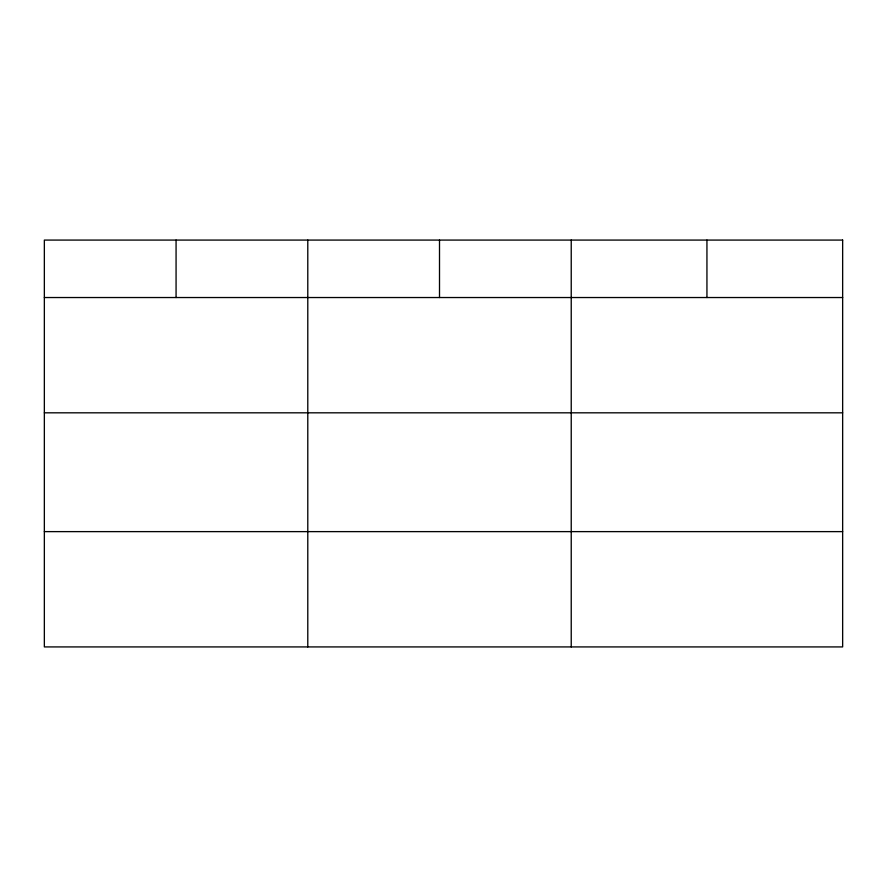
<?xml version="1.0" encoding="UTF-8"?>
<svg xmlns="http://www.w3.org/2000/svg" width="887" height="887" viewBox="0 0 887 887"><rect width="100%" height="100%" fill="white"/><g stroke="black" fill="none" stroke-linecap="round" stroke-linejoin="round"><path stroke-width="1.33" d="M44.35 297.533L842.65 297.533M44.35 412.821L842.65 412.821M44.35 531.623L842.65 531.623M706.939 240.078L706.939 297.533M571.228 240.078L571.228 646.922M439.508 240.078L439.508 297.533M307.789 240.078L307.789 646.922M176.07 240.078L176.07 297.533M842.65 240.078L44.35 240.078L44.35 646.922L842.65 646.922L842.65 240.078"/></g></svg>
